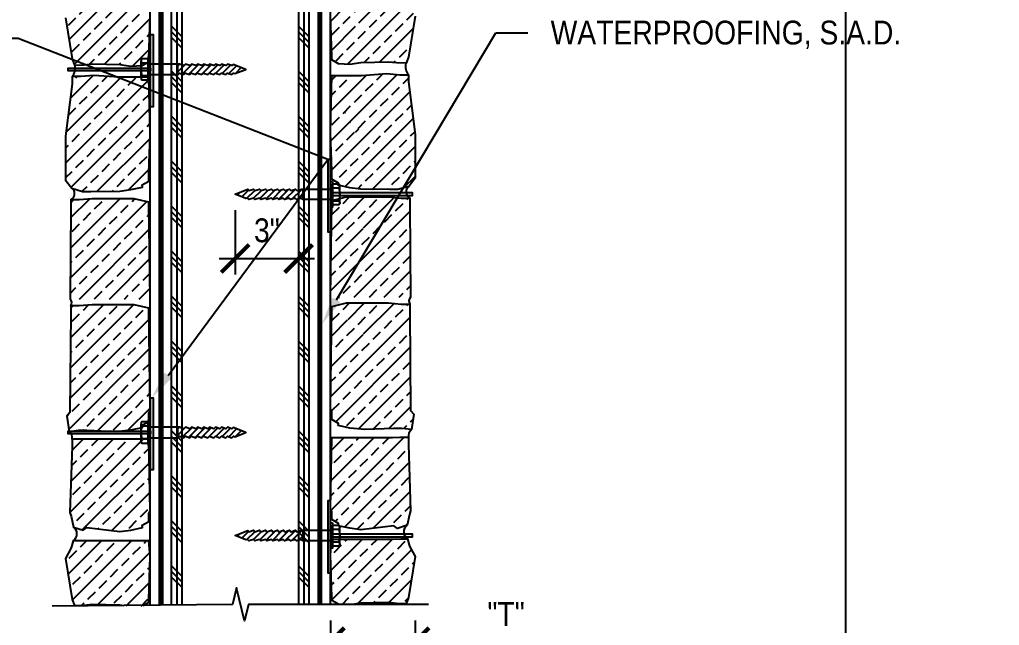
# Model space of a CAD drawing. Header units: inches. Extents: x -16404 to 14624, y -1591 to 16152.
# Drawn here: x -15091.6 to -15045.35, y 2908.74 to 2937.32 of the extents above; entities that cross this region are included whole.
import ezdxf
from ezdxf import colors
from ezdxf.entities.mleader import LeaderData, LeaderLine
from ezdxf.math import Vec2, Vec3

# ---------------------------------------------------------------- set-up
doc = ezdxf.new("R2010")
doc.units = ezdxf.units.IN
doc.header["$LTSCALE"] = 24
doc.header["$MEASUREMENT"] = 0
doc.linetypes.add('HIDDEN2', pattern=[0.1875, 0.125, -0.0625])
doc.layers.get('0').update_dxf_attribs({"linetype": 'CONTINUOUS'})
doc.layers.get('DefPoints').update_dxf_attribs({"color": 251, "linetype": 'CONTINUOUS'})
doc.layers.add('NON-PLOT', color=253, linetype='CONTINUOUS', plot=False)
doc.layers.add('S-ANNO-GRID-NONPLOT', color=251, linetype='CONTINUOUS', plot=False)
for name, color, linetype in [('S-ANNO-DIMS', 2, 'CONTINUOUS'), ('S-ANNO-NOTE', 4, 'CONTINUOUS'), ('S-ARCH', 1, 'CONTINUOUS'), ('S-BREAK', 2, 'CONTINUOUS'), ('S-SIMPSON', 2, 'CONTINUOUS'), ('S-STEEL', 4, 'CONTINUOUS'), ('S-TYP DETAIL BLOCKS', 1, 'CONTINUOUS'), ('S-WOOD', 3, 'CONTINUOUS')]:
    doc.layers.add(name, color=color, linetype=linetype)
doc.layers.add('S-HATCH1', color=1, linetype='CONTINUOUS', transparency=0.5)
doc.styles.add('Arial', font='arial.ttf', dxfattribs={"width": 0.85})
doc.dimstyles.new('DIM-12_Se', dxfattribs={"dimscale": 12, "dimtxt": 0.09375, "dimasz": 0.109375, "dimexe": 0.0625, "dimexo": 0.0625, "dimgap": 0.0625, "dimtad": 1, "dimdec": 4, "dimzin": 11, "dimdsep": 46, "dimlunit": 4, "dimtxsty": 'Arial', "dimblk": 'ARCHTICK', "dimcen": 0.125, "dimdle": 0.0625, "dimclrd": 256, "dimclre": 256, "dimclrt": 4, "dimadec": 0, "dimazin": 0, "dimtfac": 0.75, "dimtdec": 4, "dimtmove": 0, "dimatfit": 3, "dimfxl": 1, "dimfrac": 1, "dimtolj": 1, "dimtzin": 0, "dimarcsym": 0})
pattern_1 = [(45, (-3974.4782, -1631.6875), (-0.70710678, 0.70710678), []), (45, (-3973.7711, -1631.6875), (-0.70710678, 0.70710678), [0.5, -0.25])]
pattern_2 = [(45, (-3564.1658, -5814.0977), (-0.70710678, 0.70710678), []), (45, (-3563.4587, -5814.0977), (-0.70710678, 0.70710678), [0.5, -0.25])]
pattern_3 = [(45, (-3975.4858, -1631.7743), (-0.70710678, 0.70710678), []), (45, (-3974.7787, -1631.7743), (-0.70710678, 0.70710678), [0.5, -0.25])]

# ---------------------------------------------------------------- blocks, each defined once
blk = doc.blocks.new('Se_24x36_DETAILS_GRID')
blk.add_line((31.0697, 0), (31.0697, 7.6667))
blk = doc.blocks.new('_ARCHTICK')
at = {"color": 0, "linetype": 'ByBlock', "const_width": 0.15}
blk.add_lwpolyline([(-0.5, -0.5), (0.5, 0.5)], dxfattribs=at)
blk = doc.blocks.new('*D204')
at = {"layer": 'DefPoints', "color": 0, "transparency": 16777216}
for p in [(-4843.735, 1951.775), (-4840.735, 1948.744), (-4840.735, 1948.744)]:
    blk.add_point(p, dxfattribs=at)
at = {"layer": 'S-ANNO-DIMS', "lineweight": -2, "transparency": 16777216}
for p, q in [((-4843.735, 1951.025), (-4843.735, 1947.994)), ((-4844.485, 1948.744), (-4839.985, 1948.744))]:
    blk.add_line(p, q, dxfattribs=at)
at = {"layer": 'S-ANNO-DIMS', "lineweight": -2, "transparency": 16777216, "xscale": 1.3125, "yscale": 1.3125, "zscale": 1.3125, "rotation": 180}
blk.add_blockref('_ARCHTICK', (-4843.735, 1948.744), dxfattribs=at)
at = {"layer": 'S-ANNO-DIMS', "lineweight": -2, "transparency": 16777216, "xscale": 1.3125, "yscale": 1.3125, "zscale": 1.3125}
blk.add_blockref('_ARCHTICK', (-4840.735, 1948.744), dxfattribs=at)
at = {"layer": 'S-ANNO-DIMS', "color": 4, "transparency": 16777216, "insert": (-4842.235, 1950.069), "char_height": 1.125, "attachment_point": 5, "style": 'Arial'}
blk.add_mtext('\\A1;3"', dxfattribs=at)
blk = doc.blocks.new('*D2409')
at = {"layer": 'DefPoints', "color": 0, "transparency": 16777216}
for p in [(62.875, 23.727), (66.875, 23.727), (66.875, 21.968)]:
    blk.add_point(p, dxfattribs=at)
at = {"layer": 'S-ANNO-DIMS', "lineweight": -2, "transparency": 16777216}
for p, q in [((62.875, 22.977), (62.875, 21.218)), ((66.875, 22.977), (66.875, 21.218)), ((62.125, 21.968), (66.875, 21.968)), ((66.875, 21.968), (74.145, 21.968))]:
    blk.add_line(p, q, dxfattribs=at)
at = {"layer": 'S-ANNO-DIMS', "lineweight": -2, "transparency": 16777216, "xscale": 1.3125, "yscale": 1.3125, "zscale": 1.3125, "rotation": 180}
blk.add_blockref('_ARCHTICK', (62.875, 21.968), dxfattribs=at)
at = {"layer": 'S-ANNO-DIMS', "lineweight": -2, "transparency": 16777216, "xscale": 1.3125, "yscale": 1.3125, "zscale": 1.3125}
blk.add_blockref('_ARCHTICK', (66.875, 21.968), dxfattribs=at)
at = {"layer": 'S-ANNO-DIMS', "color": 4, "transparency": 16777216, "char_height": 1.125, "attachment_point": 5, "style": 'Arial'}
for s, insert in [('\\A1;"T"', (71.166, 23.281)), ('\\A1;4" MAX', (71.166, 20.655))]:
    blk.add_mtext(s, dxfattribs=dict(at, insert=insert))
blk = doc.blocks.new('Se_MASONRY FINISH ANCHORAGE')
at = {"layer": 'S-ARCH'}
h = blk.add_hatch(dxfattribs=at)
h.set_pattern_fill('ANSI33', color=9, scale=4, style=0)
h.set_pattern_definition(pattern_2)
h.paths.add_polyline_path([(54.29645, 57.02495), (53.60328, 57.02495), (52.90539, 57.02495), (51.43964, 57.02495), (51.09223, 57.0301), (50.68639, 57.0301), (50.68639, 56.69233), (50.58021, 53.56332), (50.63905, 53.39001), (50.7522, 52.88013), (51.20245, 52.72929), (51.3721, 52.8563), (52.92788, 52.66936), (53.44567, 52.73691), (54.00847, 52.8563), (53.98909, 52.9621), (54.29645, 53.1423), (54.29645, 53.52053), (54.36714, 53.6488)])
h.paths.add_polyline_path([(54.29645, 48.60369), (53.60328, 48.60369), (52.90539, 48.60369), (51.70005, 48.69384), (51.09223, 48.63816), (50.68639, 48.63816), (50.68639, 48.30039), (50.36714, 45.82192), (50.37405, 43.7528), (50.67222, 43.36991), (51.17878, 43.21907), (51.56149, 43.21907), (52.92788, 43.23441), (53.44567, 43.30196), (54.00847, 43.42135), (53.98909, 43.52715), (54.29645, 43.70735), (54.29645, 44.08558), (54.36714, 45.9074)])
h.paths.add_polyline_path([(52.93811, 57.39327), (51.99655, 57.39327), (52.84402, 57.36296)])
h.paths.add_polyline_path([(54.36714, 51.48695), (54.29645, 52.22834), (51.43964, 52.22834), (51.04489, 52.23347), (50.7363, 52.23347), (50.63905, 51.8957), (50.36714, 51.40146), (50.68639, 49.4675), (50.79954, 49.17477), (51.2498, 49.19207), (51.63251, 49.23641), (52.92788, 49.20244), (53.44567, 49.12517), (53.98909, 49.1532), (54.29645, 49.33341), (54.29645, 49.47782)])
h.paths.add_polyline_path([(50.58284, 38.14015), (54.36323, 38.14015), (54.29645, 42.70613), (53.60328, 42.87049), (51.62903, 42.87049), (51.02122, 42.81578), (50.61538, 42.81578), (50.61538, 42.478)])
h = blk.add_hatch(dxfattribs=at)
h.set_pattern_fill('ANSI33', color=9, scale=4, style=0)
h.set_pattern_definition([(45, (-8764.3405, -3729.8193), (-0.70710678, 0.70710678), []), (45, (-8763.6334, -3729.8193), (-0.70710678, 0.70710678), [0.5, -0.25])])
h.paths.add_polyline_path([(62.94544, 57.11178), (63.63861, 57.11178), (64.33649, 57.11178), (65.80224, 57.11178), (66.14965, 57.11693), (66.55549, 57.11693), (66.55549, 56.77915), (66.66168, 53.65014), (66.60283, 53.47683), (66.48968, 52.96695), (66.03943, 52.81612), (65.86978, 52.94312), (64.31401, 52.75618), (63.79622, 52.82374), (63.23341, 52.94312), (63.2528, 53.04892), (62.94544, 53.22913), (62.94544, 53.60735), (62.87474, 53.73563)])
h.paths.add_polyline_path([(62.94544, 48.69051), (63.63861, 48.69051), (64.33649, 48.69051), (65.54184, 48.78066), (66.14965, 48.72499), (66.55549, 48.72499), (66.55549, 48.38721), (66.87474, 45.90874), (66.86784, 43.83963), (66.56966, 43.45673), (66.0631, 43.3059), (65.68039, 43.3059), (64.31401, 43.32123), (63.79622, 43.38879), (63.23341, 43.50817), (63.2528, 43.61397), (62.94544, 43.79418), (62.94544, 44.1724), (62.87474, 45.99423)])
h.paths.add_polyline_path([(63.38057, 42.48601), (64.20299, 41.58593), (64.54586, 41.39306)], flags=16)
h.paths.add_polyline_path([(64.30378, 57.4801), (65.24533, 57.4801), (64.39786, 57.44978)])
h.paths.add_polyline_path([(62.87474, 51.57377), (62.94544, 52.31516), (65.80224, 52.31516), (66.197, 52.3203), (66.50558, 52.3203), (66.60283, 51.98252), (66.87474, 51.48829), (66.55549, 49.55433), (66.44234, 49.2616), (65.99209, 49.27889), (65.60938, 49.32324), (64.31401, 49.28926), (63.79622, 49.212), (63.2528, 49.24003), (62.94544, 49.42023), (62.94544, 49.56464)])
h.paths.add_polyline_path([(63.46318, 52.09094), (64.1118, 50.901), (64.43586, 50.91124)], flags=16)
h.paths.add_polyline_path([(66.65905, 38.22697), (62.87865, 38.22697), (62.94544, 42.79296), (63.63861, 42.95731), (65.61285, 42.95731), (66.22067, 42.9026), (66.62651, 42.9026), (66.62651, 42.56483)])
h = blk.add_hatch(dxfattribs=at)
h.set_pattern_fill('ANSI33', color=9, scale=4, style=0)
h.set_pattern_definition([(45, (-8764.3405, -3734.8193), (-0.70710678, 0.70710678), []), (45, (-8763.6334, -3734.8193), (-0.70710678, 0.70710678), [0.5, -0.25])])
h.paths.add_polyline_path([(62.94544, 37.79296), (63.63861, 37.95731), (65.61285, 37.95731), (66.22067, 37.9026), (66.62651, 37.9026), (66.62651, 37.56483), (66.6617, 32.87406), (66.8159, 32.70074), (66.70275, 31.9801), (66.25249, 32.03249), (65.86978, 32.03249), (64.4918, 31.9801), (63.79622, 32.04765), (63.23341, 32.16704), (63.2528, 32.27284), (62.94544, 32.45304), (62.94544, 32.83127), (62.87474, 32.95954)])
h.paths.add_polyline_path([(63.38057, 37.48601), (64.20299, 36.58593), (64.54586, 36.39306)], flags=16)
h.paths.add_polyline_path([(63.46318, 47.09094), (64.1118, 45.901), (64.43586, 45.91124)], flags=16)
h = blk.add_hatch(dxfattribs=at)
h.set_pattern_fill('ANSI33', color=9, scale=4, style=0)
h.set_pattern_definition(pattern_2)
h.paths.add_polyline_path([(54.36714, 32.87272), (54.29645, 37.70613), (53.60328, 37.87049), (52.90539, 37.87049), (51.62903, 37.87049), (51.02122, 37.81578), (50.61538, 37.81578), (50.61538, 37.478), (50.58019, 32.78723), (50.42599, 32.61392), (50.53914, 31.89327), (50.98939, 31.94566), (51.3721, 31.94566), (52.75008, 31.89327), (53.44567, 31.96083), (54.00847, 32.08021), (53.98909, 32.18601), (54.29645, 32.36622), (54.29645, 32.74444)])
h = blk.add_hatch(dxfattribs=at)
h.set_pattern_fill('ANSI33', color=9, scale=4, style=0)
h.set_pattern_definition(pattern_3)
h.paths.add_polyline_path([(52.92788, 27.16936), (53.44567, 27.23691), (54.00847, 27.3563), (53.98909, 27.4621), (54.29645, 27.6423), (54.29645, 28.02053), (54.36714, 28.1488), (54.29645, 31.52495), (53.60328, 31.52495), (52.90539, 31.52495), (51.43964, 31.52495), (51.09223, 31.5301), (50.68639, 31.5301), (50.68639, 31.19233), (50.58021, 28.06332), (50.63905, 27.89001), (50.7522, 27.38013), (51.20245, 27.22929), (51.3721, 27.3563)])
h = blk.add_hatch(dxfattribs=at)
h.set_pattern_fill('ANSI33', color=9, scale=4, style=0)
h.set_pattern_definition(pattern_1)
h.paths.add_polyline_path([(65.86978, 27.44312), (66.03943, 27.31612), (66.48968, 27.46695), (66.65898, 28.22982), (66.55549, 31.27915), (66.55549, 31.61693), (66.14965, 31.61693), (65.80224, 31.61178), (64.33649, 31.61178), (63.63861, 31.61178), (62.94544, 31.61178), (62.87474, 28.23563), (62.94544, 28.10735), (62.94544, 27.72913), (63.2528, 27.54892), (63.23341, 27.44312), (63.79622, 27.32374), (64.31401, 27.25618)])
h = blk.add_hatch(dxfattribs=at)
h.set_pattern_fill('ANSI33', color=9, scale=4, style=0)
h.set_pattern_definition(pattern_3)
h.paths.add_polyline_path([(51.43964, 26.72834), (51.04489, 26.73347), (50.7363, 26.73347), (50.63905, 26.3957), (50.36714, 25.90146), (50.68639, 23.9675), (50.79954, 23.67477), (51.2498, 23.69207), (51.63251, 23.73641), (52.92788, 23.70244), (53.44567, 23.62517), (53.98909, 23.6532), (54.29645, 23.83341), (54.29645, 23.97782), (54.36714, 25.98695), (54.29645, 26.72834), (53.60328, 26.72834), (52.90539, 26.72834)])
h = blk.add_hatch(dxfattribs=at)
h.set_pattern_fill('ANSI33', color=9, scale=4, style=0)
h.set_pattern_definition(pattern_1)
h.paths.add_polyline_path([(63.50588, 23.72697), (63.89657, 23.72697), (64.31401, 23.78926), (65.60938, 23.82324), (65.99209, 23.77889), (66.44234, 23.7616), (66.55549, 24.05433), (66.87474, 25.98829), (66.60283, 26.48252), (66.50558, 26.8203), (66.197, 26.8203), (65.80224, 26.81516), (64.33649, 26.81516), (63.63861, 26.81516), (62.94544, 26.81516), (62.87474, 26.07377), (62.95063, 23.91719), (63.2528, 23.74003)])
at = {"layer": 'S-HATCH1'}
h = blk.add_hatch(dxfattribs=at)
h.set_pattern_fill('PLAST', color=256, scale=6, angle=-45, style=0)
h.set_pattern_definition([(315, (55.3747, 47.2942), (1.06066, 1.06066), []), (315, (55.5073, 47.4268), (1.06066, 1.06066), []), (315, (55.6399, 47.5594), (1.06066, 1.06066), [])])
h.paths.add_polyline_path([(55.37474, 23.69766), (55.87474, 23.70277), (55.87474, 63.70277), (55.37474, 63.69766)])
h = blk.add_hatch(dxfattribs=at)
h.set_pattern_fill('PLAST', color=256, scale=6, angle=-45, style=0)
h.set_pattern_definition([(315, (61.3747, 47.2942), (1.06066, 1.06066), []), (315, (61.5073, 47.4268), (1.06066, 1.06066), []), (315, (61.6399, 47.5594), (1.06066, 1.06066), [])])
h.paths.add_polyline_path([(61.37474, 63.72697), (61.37474, 23.72697), (61.87474, 23.72697), (61.87474, 63.72697)])
h = blk.add_hatch(dxfattribs=at)
h.set_pattern_fill('ANSI31', color=256, scale=1.75, style=0)
h.set_pattern_definition([(45, (-1961.48545, 2450.9547), (-0.154679608, 0.154679608), [])])
h.paths.add_polyline_path([(56.88147, 48.7975), (56.81076, 48.72679), (56.59863, 48.7975), (56.52792, 48.72679), (56.31579, 48.7975), (56.24508, 48.72679), (56.03294, 48.7975), (55.96223, 48.72679), (55.7501, 48.7975), (55.67939, 48.72679), (55.6579, 48.74828), (55.6579, 49.16157), (55.67437, 49.15608), (55.74508, 49.22679), (55.95721, 49.15608), (56.02792, 49.22679), (56.24005, 49.15608), (56.31076, 49.22679), (56.52289, 49.15608), (56.5936, 49.22679), (56.80574, 49.15608), (56.87645, 49.22679), (57.08858, 49.15608), (57.15929, 49.22679), (57.37142, 49.15608), (57.44213, 49.22679), (57.65426, 49.15608), (57.72498, 49.22679), (57.93711, 49.15608), (58.00782, 49.22679), (58.21995, 49.15608), (58.27614, 49.21227), (58.87474, 48.97679), (58.36243, 48.77525), (58.29569, 48.7975), (58.22498, 48.72679), (58.01284, 48.7975), (57.94213, 48.72679), (57.73, 48.7975), (57.65929, 48.72679), (57.44716, 48.7975), (57.37645, 48.72679), (57.16432, 48.7975), (57.0936, 48.72679)])
h = blk.add_hatch(dxfattribs=at)
h.set_pattern_fill('ANSI31', color=256, scale=1.75, style=0)
h.set_pattern_definition([(45, (-1962.49039, 2445.05844), (-0.154679608, 0.154679608), [])])
h.paths.add_polyline_path([(60.36801, 42.90123), (60.43872, 42.83052), (60.65085, 42.90123), (60.72156, 42.83052), (60.93369, 42.90123), (61.0044, 42.83052), (61.21654, 42.90123), (61.28725, 42.83052), (61.49938, 42.90123), (61.57009, 42.83052), (61.59159, 42.85202), (61.59159, 43.2653), (61.57512, 43.25981), (61.5044, 43.33052), (61.29227, 43.25981), (61.22156, 43.33052), (61.00943, 43.25981), (60.93872, 43.33052), (60.72659, 43.25981), (60.65588, 43.33052), (60.44374, 43.25981), (60.37303, 43.33052), (60.1609, 43.25981), (60.09019, 43.33052), (59.87806, 43.25981), (59.80735, 43.33052), (59.59522, 43.25981), (59.52451, 43.33052), (59.31237, 43.25981), (59.24166, 43.33052), (59.02953, 43.25981), (58.97334, 43.316), (58.37474, 43.08052), (58.88705, 42.87898), (58.9538, 42.90123), (59.02451, 42.83052), (59.23664, 42.90123), (59.30735, 42.83052), (59.51948, 42.90123), (59.59019, 42.83052), (59.80232, 42.90123), (59.87303, 42.83052), (60.08517, 42.90123), (60.15588, 42.83052)])
h = blk.add_hatch(dxfattribs=at)
h.set_pattern_fill('ANSI31', color=256, scale=1.75, style=0)
h.set_pattern_definition([(45, (-1961.48545, 2433.82104), (-0.154679608, 0.154679608), [])])
h.paths.add_polyline_path([(56.88147, 31.66383), (56.81076, 31.59312), (56.59863, 31.66383), (56.52792, 31.59312), (56.31579, 31.66383), (56.24508, 31.59312), (56.03294, 31.66383), (55.96223, 31.59312), (55.7501, 31.66383), (55.67939, 31.59312), (55.6579, 31.61462), (55.6579, 32.0279), (55.67437, 32.02241), (55.74508, 32.09312), (55.95721, 32.02241), (56.02792, 32.09312), (56.24005, 32.02241), (56.31076, 32.09312), (56.52289, 32.02241), (56.5936, 32.09312), (56.80574, 32.02241), (56.87645, 32.09312), (57.08858, 32.02241), (57.15929, 32.09312), (57.37142, 32.02241), (57.44213, 32.09312), (57.65426, 32.02241), (57.72498, 32.09312), (57.93711, 32.02241), (58.00782, 32.09312), (58.21995, 32.02241), (58.27614, 32.0786), (58.87474, 31.84312), (58.36243, 31.64158), (58.29569, 31.66383), (58.22498, 31.59312), (58.01284, 31.66383), (57.94213, 31.59312), (57.73, 31.66383), (57.65929, 31.59312), (57.44716, 31.66383), (57.37645, 31.59312), (57.16432, 31.66383), (57.0936, 31.59312)])
h = blk.add_hatch(dxfattribs=at)
h.set_pattern_fill('ANSI31', color=256, scale=1.75, style=0)
h.set_pattern_definition([(45, (-1962.49039, 2428.95418), (-0.154679608, 0.154679608), [])])
h.paths.add_polyline_path([(60.36801, 26.79697), (60.43872, 26.72626), (60.65085, 26.79697), (60.72156, 26.72626), (60.93369, 26.79697), (61.0044, 26.72626), (61.21654, 26.79697), (61.28725, 26.72626), (61.49938, 26.79697), (61.57009, 26.72626), (61.59159, 26.74776), (61.59159, 27.16104), (61.57512, 27.15555), (61.5044, 27.22626), (61.29227, 27.15555), (61.22156, 27.22626), (61.00943, 27.15555), (60.93872, 27.22626), (60.72659, 27.15555), (60.65588, 27.22626), (60.44374, 27.15555), (60.37303, 27.22626), (60.1609, 27.15555), (60.09019, 27.22626), (59.87806, 27.15555), (59.80735, 27.22626), (59.59522, 27.15555), (59.52451, 27.22626), (59.31237, 27.15555), (59.24166, 27.22626), (59.02953, 27.15555), (58.97334, 27.21175), (58.37474, 26.97626), (58.88705, 26.77472), (58.9538, 26.79697), (59.02451, 26.72626), (59.23664, 26.79697), (59.30735, 26.72626), (59.51948, 26.79697), (59.59019, 26.72626), (59.80232, 26.79697), (59.87303, 26.72626), (60.08517, 26.79697), (60.15588, 26.72626)])
at = {"layer": 'NON-PLOT'}
blk.add_lwpolyline([(54.87474, 38.22697), (54.87474, 23.69256)], dxfattribs=at)
at = {"layer": 'S-ANNO-NOTE', "linetype": 'HIDDEN2', "const_width": 0.25}
for points in [[(62.37474, 63.72697), (62.37474, 63.72697), (62.37474, 23.72697)], [(54.87474, 63.69256), (54.87474, 23.69256)]]:
    blk.add_lwpolyline(points, dxfattribs=at)
at = {"layer": 'S-ARCH'}
for p, q in [((54.36714, 38.14015), (54.36714, 57.39327)), ((62.87474, 38.22697), (62.87474, 57.4801)), ((54.36714, 31.89327), (54.36714, 38.14015)), ((62.87474, 31.9801), (62.87474, 38.22697)), ((62.87474, 23.72697), (62.87474, 31.9801)), ((54.36714, 23.68738), (54.36714, 31.89327))]:
    blk.add_line(p, q, dxfattribs=at)
for points in [[(66.87474, 51.48829), (66.55549, 49.55433), (66.44234, 49.2616), (65.99209, 49.27889), (65.60938, 49.32324), (64.31401, 49.28926), (63.79622, 49.212), (63.2528, 49.24003), (63.2528, 49.24003), (63.2528, 49.24003), (62.94544, 49.42023), (62.94544, 49.42023), (62.94544, 49.56464), (62.94544, 49.56464), (62.87474, 51.57377)], [(50.36714, 51.40146), (50.68639, 49.4675), (50.79954, 49.17477), (51.2498, 49.19207), (51.63251, 49.23641), (52.92788, 49.20244), (53.44567, 49.12517), (53.98909, 49.1532), (53.98909, 49.1532), (53.98909, 49.1532), (54.29645, 49.33341), (54.29645, 49.33341), (54.29645, 49.47782), (54.29645, 49.47782), (54.36714, 51.48695)], [(54.36714, 45.9074), (54.29645, 48.60369), (54.29645, 48.60369), (53.60328, 48.60369), (52.90539, 48.60369), (51.70005, 48.69384), (51.09223, 48.63816), (50.68639, 48.63816), (50.68639, 48.30039), (50.68639, 48.30039), (50.36714, 45.82192), (50.36714, 45.82192), (50.37405, 43.75278), (50.67222, 43.36991), (51.17878, 43.21907), (51.56149, 43.21907), (52.92788, 43.23441), (53.44567, 43.30196), (54.00847, 43.42135), (54.00847, 43.42135), (53.98909, 43.52715), (54.29645, 43.70735), (54.29645, 43.70735), (54.29645, 44.08558), (54.29645, 44.08558), (54.36714, 45.9074)], [(62.87474, 45.99423), (62.94544, 48.69051), (62.94544, 48.69051), (63.63861, 48.69051), (64.33649, 48.69051), (65.54184, 48.78066), (66.14965, 48.72499), (66.55549, 48.72499), (66.55549, 48.38721), (66.55549, 48.38721), (66.87474, 45.90874), (66.87474, 45.90874), (66.86784, 43.8396), (66.56966, 43.45673), (66.0631, 43.3059), (65.68039, 43.3059), (64.31401, 43.32123), (63.79622, 43.38879), (63.23341, 43.50817), (63.23341, 43.50817), (63.2528, 43.61397), (62.94544, 43.79418), (62.94544, 43.79418), (62.94544, 44.1724), (62.94544, 44.1724), (62.87474, 45.99423)], [(54.36323, 38.14015), (54.29645, 42.70613), (54.29645, 42.70613), (53.60328, 42.87049), (52.90539, 42.87049), (51.62903, 42.87049), (51.02122, 42.81578), (50.61538, 42.81578), (50.61538, 42.478), (50.61538, 42.478), (50.58284, 38.14015)], [(62.87865, 38.22697), (62.94544, 42.79296), (62.94544, 42.79296), (63.63861, 42.95731), (64.33649, 42.95731), (65.61285, 42.95731), (66.22067, 42.9026), (66.62651, 42.9026), (66.62651, 42.56483), (66.62651, 42.56483), (66.65905, 38.22697)], [(62.87474, 32.95954), (62.94544, 37.79296), (62.94544, 37.79296), (63.63861, 37.95731), (64.33649, 37.95731), (65.61285, 37.95731), (66.22067, 37.9026), (66.62651, 37.9026), (66.62651, 37.56483), (66.62651, 37.56483), (66.6617, 32.87406), (66.6617, 32.87406), (66.8159, 32.70074), (66.70275, 31.9801), (66.25249, 32.03249), (65.86978, 32.03249), (64.4918, 31.9801), (63.79622, 32.04765), (63.23341, 32.16704), (63.23341, 32.16704), (63.2528, 32.27284), (62.94544, 32.45304), (62.94544, 32.45304), (62.94544, 32.83127), (62.94544, 32.83127), (62.87474, 32.95954)], [(54.36714, 32.87272), (54.29645, 37.70613), (54.29645, 37.70613), (53.60328, 37.87049), (52.90539, 37.87049), (51.62903, 37.87049), (51.02122, 37.81578), (50.61538, 37.81578), (50.61538, 37.478), (50.61538, 37.478), (50.58019, 32.78723), (50.58019, 32.78723), (50.42599, 32.61392), (50.53914, 31.89327), (50.98939, 31.94566), (51.3721, 31.94566), (52.75008, 31.89327), (53.44567, 31.96083), (54.00847, 32.08021), (54.00847, 32.08021), (53.98909, 32.18601), (54.29645, 32.36622), (54.29645, 32.36622), (54.29645, 32.74444), (54.29645, 32.74444), (54.36714, 32.87272)], [(54.36714, 28.1488), (54.29645, 31.52495), (54.29645, 31.52495), (53.60328, 31.52495), (52.90539, 31.52495), (51.43964, 31.52495), (51.09223, 31.5301), (50.68639, 31.5301), (50.68639, 31.19233), (50.68639, 31.19233), (50.58021, 28.06332), (50.58021, 28.06332), (50.63905, 27.89001), (50.7522, 27.38013), (51.20245, 27.22929), (51.3721, 27.3563), (52.92788, 27.16936), (53.44567, 27.23691), (54.00847, 27.3563), (54.00847, 27.3563), (53.98909, 27.4621), (54.29645, 27.6423), (54.29645, 27.6423), (54.29645, 28.02053), (54.29645, 28.02053), (54.36714, 28.1488)], [(62.87474, 28.23563), (62.94544, 31.61178), (62.94544, 31.61178), (63.63861, 31.61178), (64.33649, 31.61178), (65.80224, 31.61178), (66.14965, 31.61693), (66.55549, 31.61693), (66.55549, 31.27915), (66.55549, 31.27915), (66.66168, 28.15014), (66.66168, 28.15014), (66.60283, 27.97683), (66.48968, 27.46695), (66.03943, 27.31612), (65.86978, 27.44312), (64.31401, 27.25618), (63.79622, 27.32374), (63.23341, 27.44312), (63.23341, 27.44312), (63.2528, 27.54892), (62.94544, 27.72913), (62.94544, 27.72913), (62.94544, 28.10735), (62.94544, 28.10735), (62.87474, 28.23563)], [(54.36714, 25.98695), (54.29645, 26.72834), (54.29645, 26.72834), (53.60328, 26.72834), (52.90539, 26.72834), (51.43964, 26.72834), (51.04489, 26.73347), (50.7363, 26.73347), (50.63905, 26.3957), (50.63905, 26.3957), (50.36714, 25.90146), (50.36714, 25.90146), (50.68639, 23.9675), (50.79954, 23.67477), (51.2498, 23.69207), (51.63251, 23.73641), (52.92788, 23.70244), (53.11446, 23.6746)], [(62.87474, 26.07377), (62.94544, 26.81516), (62.94544, 26.81516), (63.63861, 26.81516), (64.33649, 26.81516), (65.80224, 26.81516), (66.197, 26.8203), (66.50558, 26.8203), (66.60283, 26.48252), (66.60283, 26.48252), (66.87474, 25.98829), (66.87474, 25.98829), (66.55549, 24.05433), (66.44234, 23.7616), (65.99209, 23.77889), (65.60938, 23.82324), (64.31401, 23.78926), (63.89657, 23.72697)], [(54.04172, 23.68406), (54.29645, 23.83341), (54.29645, 23.83341), (54.29645, 23.97782), (54.29645, 23.97782), (54.36714, 25.98695)], [(63.50588, 23.72697), (63.2528, 23.74003), (63.2528, 23.74003), (63.2528, 23.74003), (62.94544, 23.92023), (62.94544, 23.92023), (62.94544, 24.06464), (62.94544, 24.06464), (62.87474, 26.07377)]]:
    blk.add_lwpolyline(points, dxfattribs=at)
for centre, radius, start, end in [((50.27449, 49.00861), 0.55398, 318.033518, 17.316095), ((66.96739, 49.09543), 0.55398, 162.683905, 221.966482), ((50.47318, 43.11034), 0.3271, 295.7687, 52.517523), ((66.76871, 43.19717), 0.3271, 127.482477, 244.2313), ((50.42398, 37.96039), 0.23989, 322.926645, 48.531118), ((66.81791, 38.04722), 0.23989, 131.468882, 217.073355), ((66.95337, 31.66704), 0.40102, 128.679502, 187.178239), ((50.28852, 31.58021), 0.40102, 352.821761, 51.320498), ((50.51134, 27.06253), 0.3986, 304.358634, 52.82435), ((66.73054, 27.14935), 0.3986, 127.17565, 235.641366)]:
    blk.add_arc(centre, radius, start, end, dxfattribs=at)
at = {"layer": 'S-BREAK'}
blk.add_lwpolyline([(67.50266, 23.72697), (59.00331, 23.72697), (58.81403, 22.94862), (58.43545, 24.50532), (58.24617, 23.72697), (49.73923, 23.64015)], dxfattribs=at)
at = {"layer": 'S-SIMPSON'}
for p, q in [((53.93875, 48.57679), (53.93875, 49.37679)), ((63.31073, 42.68052), (63.31073, 43.48052)), ((53.93875, 31.44312), (53.93875, 32.24312)), ((63.31073, 26.57626), (63.31073, 27.37626))]:
    blk.add_line(p, q, dxfattribs=at)
for points in [[(54.27474, 49.57679), (54.27474, 48.37679), (54.37474, 48.37679), (54.37474, 49.57679)], [(55.67939, 48.72679), (55.6579, 48.74828), (55.6579, 49.16157), (55.67437, 49.15608), (55.74508, 49.22679), (55.6579, 49.22679), (54.27474, 49.22679), (54.27474, 48.72679)], [(62.97474, 43.68052), (62.97474, 42.48052), (62.87474, 42.48052), (62.87474, 43.68052)], [(61.57009, 42.83052), (61.59159, 42.85202), (61.59159, 43.2653), (61.57512, 43.25981), (61.5044, 43.33052), (61.59159, 43.33052), (62.97474, 43.33052), (62.97474, 42.83052)], [(54.27474, 32.44312), (54.27474, 31.24312), (54.37474, 31.24312), (54.37474, 32.44312)], [(55.67939, 31.59312), (55.6579, 31.61462), (55.6579, 32.0279), (55.67437, 32.02241), (55.74508, 32.09312), (55.6579, 32.09312), (54.27474, 32.09312), (54.27474, 31.59312)], [(62.97474, 27.57626), (62.97474, 26.37626), (62.87474, 26.37626), (62.87474, 27.57626)], [(61.57009, 26.72626), (61.59159, 26.74776), (61.59159, 27.16104), (61.57512, 27.15555), (61.5044, 27.22626), (61.59159, 27.22626), (62.97474, 27.22626), (62.97474, 26.72626)]]:
    blk.add_lwpolyline(points, close=True, dxfattribs=at)
for points in [[(53.93875, 48.57679, 0.17445869), (53.97474, 48.47679), (54.27474, 48.47679), (54.27474, 49.47679), (53.97474, 49.47679, 0.17445869), (53.93875, 49.37679, 0.17445869), (53.97474, 49.27679, 0.11995678), (53.97474, 48.67679, 0.17445869)], [(63.31073, 42.68052, -0.17445869), (63.27474, 42.58052), (62.97474, 42.58052), (62.97474, 43.58052), (63.27474, 43.58052, -0.17445869), (63.31073, 43.48052, -0.17445869), (63.27474, 43.38052, -0.11995678), (63.27474, 42.78052, -0.17445869)], [(53.93875, 31.44312, 0.17445869), (53.97474, 31.34312), (54.27474, 31.34312), (54.27474, 32.34312), (53.97474, 32.34312, 0.17445869), (53.93875, 32.24312, 0.17445869), (53.97474, 32.14312, 0.11995678), (53.97474, 31.54312, 0.17445869)], [(63.31073, 26.57626, -0.17445869), (63.27474, 26.47626), (62.97474, 26.47626), (62.97474, 27.47626), (63.27474, 27.47626, -0.17445869), (63.31073, 27.37626, -0.17445869), (63.27474, 27.27626, -0.11995678), (63.27474, 26.67626, -0.17445869)]]:
    blk.add_lwpolyline(points, format="xyb", close=True, dxfattribs=at)
for points in [[(54.27474, 49.27679), (53.97474, 49.27679)], [(55.67939, 48.72679), (55.7501, 48.7975), (55.96223, 48.72679), (56.03294, 48.7975), (56.24508, 48.72679), (56.31579, 48.7975), (56.52792, 48.72679), (56.59863, 48.7975), (56.81076, 48.72679), (56.88147, 48.7975), (57.0936, 48.72679), (57.16432, 48.7975), (57.37645, 48.72679), (57.44716, 48.7975), (57.65929, 48.72679), (57.73, 48.7975), (57.94213, 48.72679), (58.01284, 48.7975), (58.22498, 48.72679), (58.29569, 48.7975), (58.36243, 48.77525), (58.87474, 48.97679), (58.27614, 49.21227), (58.21995, 49.15608), (58.00782, 49.22679), (57.93711, 49.15608), (57.72498, 49.22679), (57.65426, 49.15608), (57.44213, 49.22679), (57.37142, 49.15608), (57.15929, 49.22679), (57.08858, 49.15608), (56.87645, 49.22679), (56.80574, 49.15608), (56.5936, 49.22679), (56.52289, 49.15608), (56.31076, 49.22679), (56.24005, 49.15608), (56.02792, 49.22679), (55.95721, 49.15608), (55.74508, 49.22679), (55.67437, 49.15608), (55.6579, 49.16157), (55.6579, 48.74828)], [(54.27474, 48.67679), (53.97474, 48.67679)], [(61.57009, 42.83052), (61.49938, 42.90123), (61.28725, 42.83052), (61.21654, 42.90123), (61.0044, 42.83052), (60.93369, 42.90123), (60.72156, 42.83052), (60.65085, 42.90123), (60.43872, 42.83052), (60.36801, 42.90123), (60.15588, 42.83052), (60.08517, 42.90123), (59.87303, 42.83052), (59.80232, 42.90123), (59.59019, 42.83052), (59.51948, 42.90123), (59.30735, 42.83052), (59.23664, 42.90123), (59.02451, 42.83052), (58.9538, 42.90123), (58.88705, 42.87898), (58.37474, 43.08052), (58.97334, 43.316), (59.02953, 43.25981), (59.24166, 43.33052), (59.31237, 43.25981), (59.52451, 43.33052), (59.59522, 43.25981), (59.80735, 43.33052), (59.87806, 43.25981), (60.09019, 43.33052), (60.1609, 43.25981), (60.37303, 43.33052), (60.44374, 43.25981), (60.65588, 43.33052), (60.72659, 43.25981), (60.93872, 43.33052), (61.00943, 43.25981), (61.22156, 43.33052), (61.29227, 43.25981), (61.5044, 43.33052), (61.57512, 43.25981), (61.59159, 43.2653), (61.59159, 42.85202)], [(62.97474, 43.38052), (63.27474, 43.38052)], [(62.97474, 42.78052), (63.27474, 42.78052)], [(54.27474, 32.14312), (53.97474, 32.14312)], [(55.67939, 31.59312), (55.7501, 31.66383), (55.96223, 31.59312), (56.03294, 31.66383), (56.24508, 31.59312), (56.31579, 31.66383), (56.52792, 31.59312), (56.59863, 31.66383), (56.81076, 31.59312), (56.88147, 31.66383), (57.0936, 31.59312), (57.16432, 31.66383), (57.37645, 31.59312), (57.44716, 31.66383), (57.65929, 31.59312), (57.73, 31.66383), (57.94213, 31.59312), (58.01284, 31.66383), (58.22498, 31.59312), (58.29569, 31.66383), (58.36243, 31.64158), (58.87474, 31.84312), (58.27614, 32.0786), (58.21995, 32.02241), (58.00782, 32.09312), (57.93711, 32.02241), (57.72498, 32.09312), (57.65426, 32.02241), (57.44213, 32.09312), (57.37142, 32.02241), (57.15929, 32.09312), (57.08858, 32.02241), (56.87645, 32.09312), (56.80574, 32.02241), (56.5936, 32.09312), (56.52289, 32.02241), (56.31076, 32.09312), (56.24005, 32.02241), (56.02792, 32.09312), (55.95721, 32.02241), (55.74508, 32.09312), (55.67437, 32.02241), (55.6579, 32.0279), (55.6579, 31.61462)], [(54.27474, 31.54312), (53.97474, 31.54312)], [(61.57009, 26.72626), (61.49938, 26.79697), (61.28725, 26.72626), (61.21654, 26.79697), (61.0044, 26.72626), (60.93369, 26.79697), (60.72156, 26.72626), (60.65085, 26.79697), (60.43872, 26.72626), (60.36801, 26.79697), (60.15588, 26.72626), (60.08517, 26.79697), (59.87303, 26.72626), (59.80232, 26.79697), (59.59019, 26.72626), (59.51948, 26.79697), (59.30735, 26.72626), (59.23664, 26.79697), (59.02451, 26.72626), (58.9538, 26.79697), (58.88705, 26.77472), (58.37474, 26.97626), (58.97334, 27.21175), (59.02953, 27.15555), (59.24166, 27.22626), (59.31237, 27.15555), (59.52451, 27.22626), (59.59522, 27.15555), (59.80735, 27.22626), (59.87806, 27.15555), (60.09019, 27.22626), (60.1609, 27.15555), (60.37303, 27.22626), (60.44374, 27.15555), (60.65588, 27.22626), (60.72659, 27.15555), (60.93872, 27.22626), (61.00943, 27.15555), (61.22156, 27.22626), (61.29227, 27.15555), (61.5044, 27.22626), (61.57512, 27.15555), (61.59159, 27.16104), (61.59159, 26.74776)], [(62.97474, 27.27626), (63.27474, 27.27626)], [(62.97474, 26.67626), (63.27474, 26.67626)]]:
    blk.add_lwpolyline(points, dxfattribs=at)
at = {"layer": 'S-STEEL'}
for points in [[(54.37474, 50.61462), (54.49974, 50.61462), (54.49974, 47.21395), (54.37474, 47.21395)], [(54.37474, 49.03929), (54.37474, 48.91429), (50.49974, 48.91429), (50.49974, 49.03929), (54.37474, 49.03929), (54.37474, 49.03929)], [(62.87474, 44.71835), (62.74974, 44.71835), (62.74974, 41.31769), (62.87474, 41.31769)], [(62.87474, 43.14302), (62.87474, 43.01802), (66.74974, 43.01802), (66.74974, 43.14302), (62.87474, 43.14302), (62.87474, 43.14302)], [(54.37474, 33.48095), (54.49974, 33.48095), (54.49974, 30.08029), (54.37474, 30.08029)], [(54.37474, 31.90562), (54.37474, 31.78062), (50.49974, 31.78062), (50.49974, 31.90562), (54.37474, 31.90562), (54.37474, 31.90562)], [(62.87474, 28.6141), (62.74974, 28.6141), (62.74974, 25.21343), (62.87474, 25.21343)], [(62.87474, 27.03876), (62.87474, 26.91376), (66.74974, 26.91376), (66.74974, 27.03876), (62.87474, 27.03876), (62.87474, 27.03876)]]:
    blk.add_lwpolyline(points, close=True, dxfattribs=at)
at = {"layer": 'S-WOOD', "color": 1}
for p, q in [((55.62474, 63.70022), (55.62474, 23.70022)), ((61.62474, 63.72697), (61.62474, 23.72697))]:
    blk.add_line(p, q, dxfattribs=at)
at = {"layer": 'S-WOOD'}
for points in [[(55.37474, 23.69766), (55.37474, 63.69766)], [(55.87474, 23.70277), (55.87474, 63.70277)], [(61.37474, 63.72697), (61.37474, 23.72697)], [(61.87474, 23.72697), (61.87474, 63.72697)]]:
    blk.add_lwpolyline(points, dxfattribs=at)
at = {"layer": 'S-ANNO-DIMS'}
dim = blk.add_linear_dim(base=(61.37474, 40.04929), p1=(58.37474, 43.08052), p2=(61.37474, 40.04929), dimstyle='DIM-12_Se', dxfattribs=at)
dim.commit()
dim.dimension.update_dxf_attribs({"geometry": '*D204', "text_midpoint": (59.87474, 40.04929), "dimtype": 128, "insert": (4902.1096, -1908.69498)})
dim = blk.add_linear_dim(base=(66.87474, 21.96824), p1=(62.87474, 23.72697), p2=(66.87474, 23.72697), text='"T"\\X<> MAX', dimstyle='DIM-12_Se', dxfattribs=at)
dim.commit()
dim.dimension.update_dxf_attribs({"geometry": '*D2409', "text_midpoint": (71.1661, 21.96824)})
at = {"layer": 'S-ANNO-NOTE'}
ml = blk.add_multileader_mtext('Standard', dxfattribs=at)
ml.set_content('\\A1;H.D.G. ADJUSTABLE BASE AND VENEER ANCHOR PER A/-', color=4, style='Arial')
ml.set_leader_properties(color=2)
ml.build(insert=Vec2(0, 0))
ml.multileader.update_dxf_attribs({"dogleg_length": 0.36, "arrow_head_size": 1.3125, "scale": 12})
ctx = ml.context
ctx.base_point, ctx.scale, ctx.char_height, ctx.arrow_head_size, ctx.landing_gap_size, ctx.plane_origin = Vec3(31.59159, 50.42865), 12, 1.125, 1.3125, 1.08, Vec3(90.06349, 356.01477)
ctx.text_align_type = 2
notes = []
notes.append((ctx, [(0, (1, 1, 0), (48.13748, 50.42865), (-1, 0), 1.5, [(1, [(54.43724, 33.48095), (62.74974, 44.71835)], 0, [])])]))
ctx.mtext.insert, ctx.mtext.width, ctx.mtext.alignment, ctx.mtext.flow_direction = Vec3(45.55748, 51.00075), 13.0041175, 3, 5
ml = blk.add_multileader_mtext('Standard', dxfattribs=at)
ml.set_content('WATERPROOFING, S.A.D.', color=4, style='Arial')
ml.set_leader_properties(color=2)
ml.build(insert=Vec2(0, 0))
ml.multileader.update_dxf_attribs({"dogleg_length": 0.36, "arrow_head_size": 1.3125, "scale": 12})
ctx = ml.context
ctx.base_point, ctx.scale, ctx.char_height, ctx.arrow_head_size, ctx.landing_gap_size, ctx.plane_origin = Vec3(72.1882, 50.70297), 12, 1.125, 1.3125, 1.08, Vec3(34.8131, 350.6536)
notes.append((ctx, [(0, (1, 1, 0), (70.6882, 50.70297), (1, 0), 1.5, [(0, [(62.47979, 36.97044)], 0, [])])]))
ctx.mtext.insert, ctx.mtext.width, ctx.mtext.flow_direction = Vec3(73.2682, 51.27507), 12.2122433, 5
for ctx, leaders in notes:
    for number, flags, end, landing, length, lines in leaders:
        leader = LeaderData()
        leader.index, (leader.has_last_leader_line, leader.has_dogleg_vector, leader.attachment_direction) = number, flags
        leader.last_leader_point, leader.dogleg_vector, leader.dogleg_length = Vec3(end), Vec3(landing), length
        for number, points, colour, breaks in lines:
            line = LeaderLine()
            line.index, line.vertices, line.color, line.breaks = number, Vec3.list(points), colors.encode_raw_color(colour), breaks
            leader.lines.append(line)
        ctx.leaders.append(leader)

msp = doc.modelspace()

# ---------------------------------------------------------------- block references
at = {"layer": 'S-ANNO-GRID-NONPLOT', "xscale": 12, "yscale": 12, "zscale": 12}
msp.add_blockref('Se_24x36_DETAILS_GRID', (-15425.43172, 2880), dxfattribs=at)
at = {"layer": 'S-TYP DETAIL BLOCKS'}
msp.add_blockref('Se_MASONRY FINISH ANCHORAGE', (-15139.80442, 2886), dxfattribs=at)

doc.saveas('drawing.dxf')
